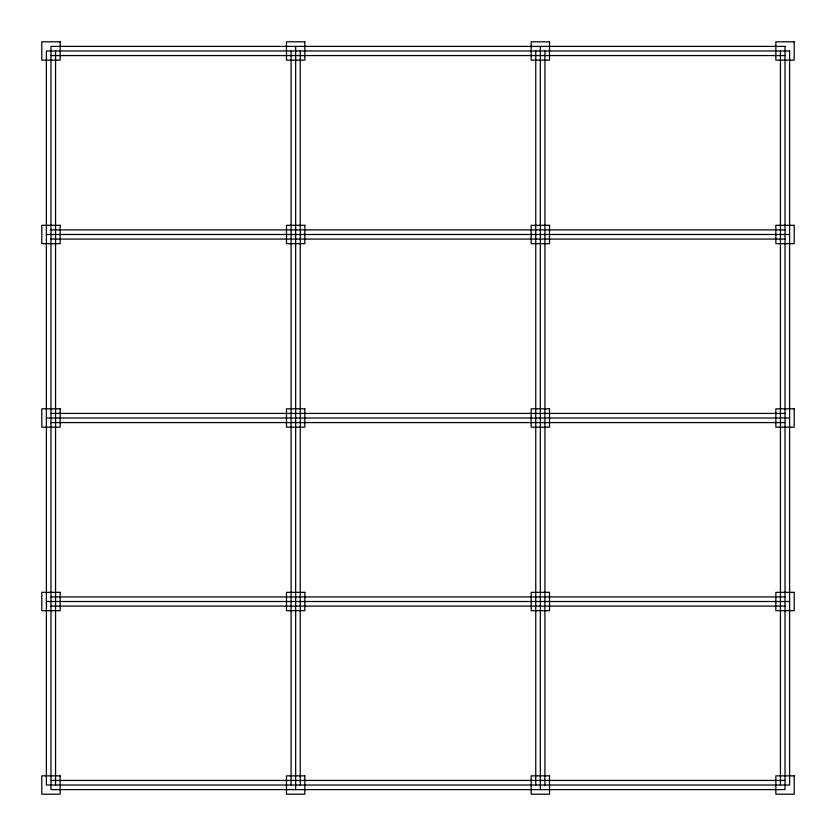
<?xml version="1.0" encoding="UTF-8"?>
<svg xmlns="http://www.w3.org/2000/svg" width="836" height="836" viewBox="0 0 836 836"><rect width="100%" height="100%" fill="white"/><g stroke="black" fill="none" stroke-linecap="round" stroke-linejoin="round"><path stroke-width="1.25" d="M50.975 55.563L785.025 55.563M50.975 229.9L785.025 229.9M46.388 234.488L789.612 234.488M50.975 239.075L785.025 239.075M50.975 413.412L785.025 413.412M46.388 418L789.612 418M50.975 422.588L785.025 422.588M50.975 596.925L785.025 596.925M46.388 601.512L789.612 601.512M50.975 606.1L785.025 606.1M50.975 780.437L785.025 780.437M780.437 50.975L780.437 785.025M544.926 50.975L544.926 785.025M540.338 46.388L540.338 789.612M535.751 50.975L535.751 785.025M300.249 50.975L300.249 785.025M295.662 46.388L295.662 789.612M291.074 50.975L291.074 785.025M55.563 50.975L55.563 785.025M60.15 41.8L41.8 41.8L41.8 60.15L60.15 60.15L60.15 41.8M304.837 41.8L286.487 41.8L286.487 60.15L304.837 60.15L304.837 41.8M549.513 41.8L531.163 41.8L531.163 60.15L549.513 60.15L549.513 41.8M794.2 41.8L775.85 41.8L775.85 60.15L794.2 60.15L794.2 41.8M785.025 46.388L50.975 46.388L50.975 789.612L785.025 789.612L785.025 46.388M789.612 50.975L46.388 50.975L46.388 785.025L789.612 785.025L789.612 50.975M60.15 225.312L41.8 225.312L41.8 243.663L60.15 243.663L60.15 225.312M304.837 225.312L286.487 225.312L286.487 243.663L304.837 243.663L304.837 225.312M549.513 225.312L531.163 225.312L531.163 243.663L549.513 243.663L549.513 225.312M794.2 225.312L775.85 225.312L775.85 243.663L794.2 243.663L794.2 225.312M60.15 408.825L41.8 408.825L41.8 427.175L60.15 427.175L60.15 408.825M304.837 408.825L286.487 408.825L286.487 427.175L304.837 427.175L304.837 408.825M549.513 408.825L531.163 408.825L531.163 427.175L549.513 427.175L549.513 408.825M794.2 408.825L775.85 408.825L775.85 427.175L794.2 427.175L794.2 408.825M60.15 592.337L41.8 592.337L41.8 610.688L60.15 610.688L60.15 592.337M304.837 592.337L286.487 592.337L286.487 610.688L304.837 610.688L304.837 592.337M549.513 592.337L531.163 592.337L531.163 610.688L549.513 610.688L549.513 592.337M794.2 592.337L775.85 592.337L775.85 610.688L794.2 610.688L794.2 592.337M60.15 775.85L41.8 775.85L41.8 794.2L60.15 794.2L60.15 775.85M304.837 775.85L286.487 775.85L286.487 794.2L304.837 794.2L304.837 775.85M549.513 775.85L531.163 775.85L531.163 794.2L549.513 794.2L549.513 775.85M794.2 775.85L775.85 775.85L775.85 794.2L794.2 794.2L794.2 775.85"/></g></svg>
